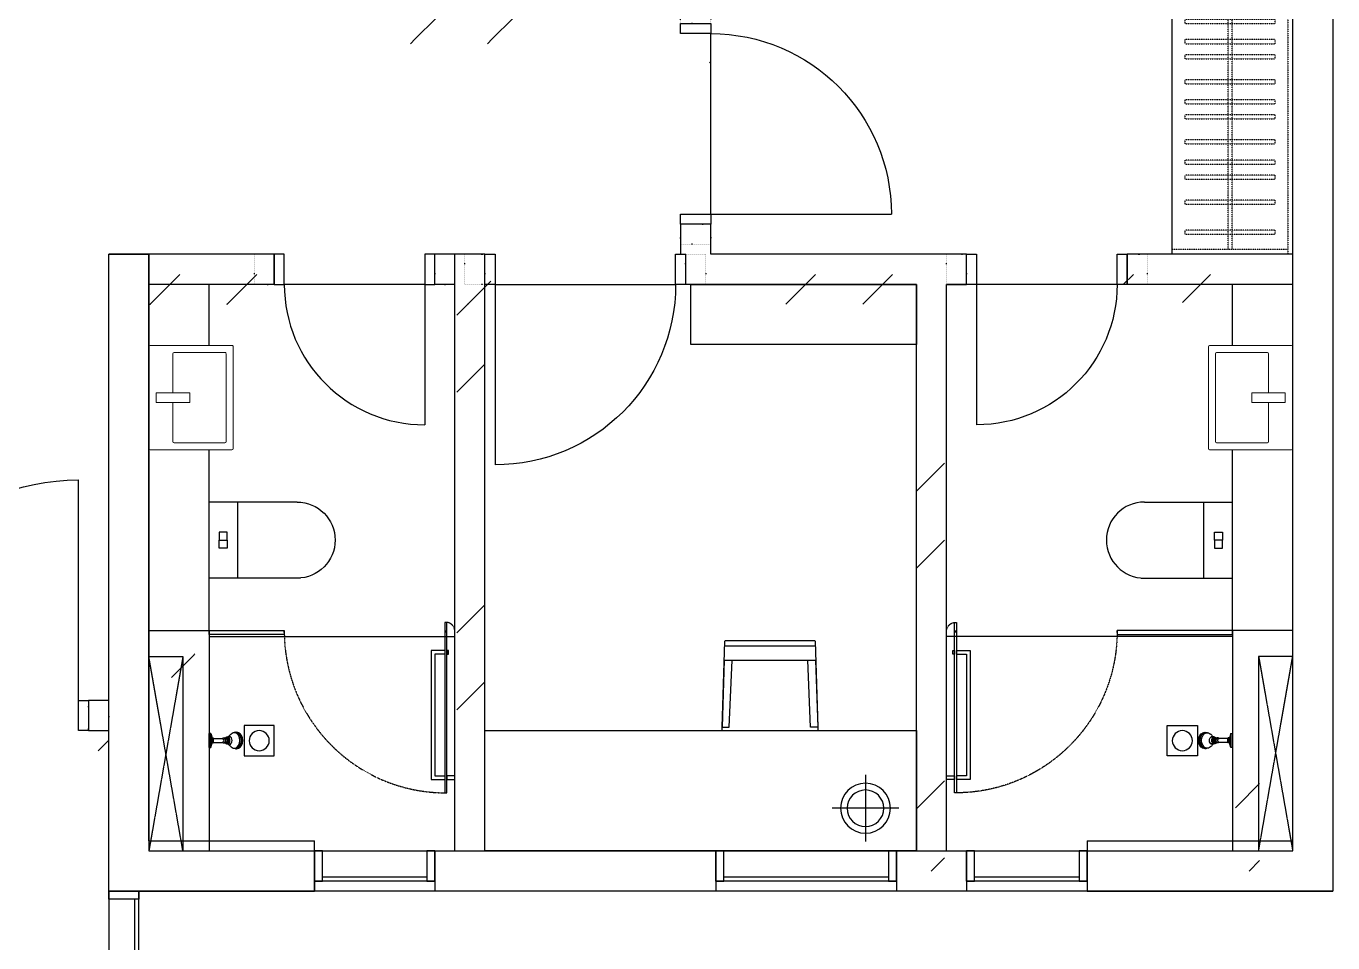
# Model space of a CAD drawing. Header units: millimetres. Extents: x -12551121 to 353735, y 112272 to 285506.
# Drawn here: x 115231 to 121742, y 147293 to 151864 of the extents above; entities that cross this region are included whole.
import ezdxf

# ---------------------------------------------------------------- set-up
doc = ezdxf.new("R2010")
doc.units = ezdxf.units.MM
doc.header["$MEASUREMENT"] = 0
for name, pattern in [('TYPE D2$0$TYPE D2$0$DOT2', [3.175, 0, -3.175]), ('TYPE D2$0$TYPE D2$0$HIDDEN', [0.375, 0.25, -0.125]), ('TYPE D2$0$TYPE D2$0$TYPE A_450SQFT$0$ABOVE', [0.4, 0.2, -0.2]), ('TYPE D2$0$TYPE D2$0$TYPE D_662SQFT$0$DASHED2', [9.525, 6.35, -3.175])]:
    doc.linetypes.add(name, pattern=pattern)
for name, color, linetype in [('AM-WINDOW', 4, 'Continuous'), ('SHEARWALL L9-L28', 4, 'Continuous'), ('TYPE D2$0$TYPE D2$0$AM-BWK', 1, 'Continuous'), ('TYPE D2$0$TYPE D2$0$AM-DOOR', 4, 'Continuous'), ('TYPE D2$0$TYPE D2$0$AM-DROP LINE', 7, 'Continuous'), ('TYPE D2$0$TYPE D2$0$AM-FURNITURE', 9, 'Continuous'), ('TYPE D2$0$TYPE D2$0$AM-LOW WALL', 2, 'Continuous'), ('TYPE D2$0$TYPE D2$0$AM-RC-BEAM-SLAB-WALL', 3, 'Continuous'), ('TYPE D2$0$TYPE D2$0$AM-SANITARY', 4, 'Continuous'), ('TYPE D2$0$TYPE D2$0$AM-TILES HATCH', 8, 'Continuous'), ('TYPE D2$0$TYPE D2$0$AM-VOID', 8, 'TYPE D2$0$TYPE D2$0$HIDDEN'), ('TYPE D2$0$TYPE D2$0$AM-WINDOW', 4, 'Continuous'), ('TYPE D2$0$TYPE D2$0$TYPE D_662SQFT$0$A-_DOOR----_E-', 32, 'Continuous')]:
    doc.layers.add(name, color=color, linetype=linetype)
for name, color, linetype, lineweight in [('TYPE D2$0$TYPE D2$0$AM-SANI', 4, 'Continuous', 9), ('WALL-FILL-1', 9, 'Continuous', 9), ('WALL-FILL-2', 7, 'Continuous', 9)]:
    doc.layers.add(name, color=color, linetype=linetype, lineweight=lineweight)
pattern_1 = [(45, (4847680.4, 2641064.6), (-791.9596, 791.9596), []), (45, (4847680.4, 2642264.6), (-791.9596, 791.9596), [])]

# ---------------------------------------------------------------- blocks, each defined once
blk = doc.blocks.new('*U163')
at = {"color": 1}
for points in [[(280583.8, 238596.5), (280623.8, 238596.5), (280623.8, 238746.5), (280583.8, 238746.5)], [(280583.8, 238746.5), (282083.8, 238746.5), (282083.8, 238596.5), (280583.8, 238596.5)], [(282043.8, 238596.5), (282083.8, 238596.5), (282083.8, 238746.5), (282043.8, 238746.5)]]:
    blk.add_lwpolyline(points, close=True, dxfattribs=at)
blk.add_lwpolyline([(280623.8, 238726.5), (282043.8, 238726.5)], dxfattribs=at)
blk = doc.blocks.new('*U104')
blk.add_line((50, 75), (50, 975))
for points in [[(0, -75), (50, -75), (50, 75), (0, 75)], [(950, -75), (1000, -75), (1000, 75), (950, 75)]]:
    blk.add_lwpolyline(points, close=True)
blk.add_arc((50, 75), 900, 0, 90)
at = {"layer": 'DefPoints', "linetype": 'TYPE D2$0$TYPE D2$0$DOT2'}
for points in [[(-100, -75), (0, -75), (0, 75), (-100, 75)], [(1000, -75), (1100, -75), (1100, 75), (1000, 75)]]:
    blk.add_lwpolyline(points, close=True, dxfattribs=at)
blk = doc.blocks.new('*U105')
blk.add_line((50, 75), (50, 775))
for points in [[(0, -75), (50, -75), (50, 75), (0, 75)], [(750, -75), (800, -75), (800, 75), (750, 75)]]:
    blk.add_lwpolyline(points, close=True)
blk.add_arc((50, 75), 700, 0, 90)
at = {"layer": 'DefPoints', "linetype": 'TYPE D2$0$TYPE D2$0$DOT2'}
for points in [[(-100, -75), (0, -75), (0, 75), (-100, 75)], [(800, -75), (900, -75), (900, 75), (800, 75)]]:
    blk.add_lwpolyline(points, close=True, dxfattribs=at)
blk = doc.blocks.new('TYPE D2$0$TYPE D2$0$TYPE A_450SQFT$0$A$C52870461')
at = {"layer": 'TYPE D2$0$TYPE D2$0$AM-SANITARY'}
for points in [[(-188.9, 456.7), (-188.9, 1.5)], [(190.3, 440.4), (190.3, 1.5)], [(-188.9, 145), (190.3, 145)], [(-188.9, 1.5), (190.3, 1.5)]]:
    blk.add_lwpolyline(points, dxfattribs=at)
for points in [[(-39.3, 51.5), (0.7, 51.5), (0.7, 91.5), (-39.3, 91.5)], [(40.7, 51.5), (0.7, 51.5), (0.7, 91.5), (40.7, 91.5)]]:
    blk.add_lwpolyline(points, close=True, dxfattribs=at)
blk.add_arc((0.7, 440.4), 189.6, 0, 180, dxfattribs=at)
blk = doc.blocks.new('TYPE D2$0$TYPE D2$0$SH_1')
for p, q in [((-41, 133.4), (-41, 136.2)), ((-39, 126.3), (-39, 133.4)), ((-17.5, 91.4), (-17.5, 103)), ((-12.5, 73.3), (-12.5, 76.8)), ((-10.5, 66.2), (-12.3, 71.6)), ((-10.5, 23), (-10.5, 66.2)), ((-10, 82.1), (-10, 86.7)), ((10, 82.1), (10, 86.7)), ((10.5, 66.2), (12.3, 71.6)), ((10.5, 23), (10.5, 66.2)), ((12.5, 73.3), (12.5, 76.8)), ((17.5, 91.4), (17.5, 103)), ((-35, 9), (-12.5, 15)), ((-35, 0), (-35, 9)), ((-35, 9), (35, 9)), ((-35, 0), (35, 0)), ((-12.5, 21), (-10.5, 23)), ((-12.5, 15), (-12.5, 21)), ((-12.5, 15), (12.5, 15)), ((-10.5, 23), (10.5, 23)), ((-6, 15), (-6, 20)), ((6, 15), (6, 20)), ((12.5, 21), (10.5, 23)), ((12.5, 15), (12.5, 21)), ((35, 9), (12.5, 15)), ((35, 9), (35, 0))]:
    blk.add_line(p, q)
for centre, radius, start, end in [((46.1, 169.9), 98.1, 217.32337, 227.29745), ((-24, 100.7), 6.84, 18.88867, 71.20302), ((24, 100.7), 6.84, 108.79698, 161.11133), ((-46.1, 169.9), 98.1, 312.70255, 322.67663), ((-16.1, -23.8), 45, 77.05963, 85.44805), ((0, 2.5), 18.5, 71.07536, 108.92464), ((16.1, -23.8), 45, 94.55195, 102.94037)]:
    blk.add_arc(centre, radius, start, end)
at = {"extrusion": (0, 0, -1)}
for centre, major_axis, ratio, start_param, end_param in [((0, 133.4), (-41, 0), 0.707107, -0.313631, 3.455224), ((0, 126.3), (-39, 0), 0.707107, -0.613045, 3.754638), ((0, 136.2), (41, 0), 0.707107, 3.141593, 6.283185), ((0, 133.4), (39, 0), 0.707107, 3.141593, 6.283185), ((0, 141.1), (-39, 0), 0.707107, 0.204724, 2.936869), ((0, 108.6), (-25.5, 0), 0.707107, -0.814442, -0.642639), ((0, 91.4), (17.5, 0), 0.707107, 2.219365, 7.205413), ((0, 103), (17.5, 0), 0.707107, 3.141593, 6.283185), ((0, 89.7), (13.5, 0), 0.709219, 2.325333, 7.099445), ((0, 73.3), (12.5, 0), 0.707107, 2.873787, 6.550991), ((0, 76.8), (12.5, 0), 0.707107, 3.141593, 6.283185), ((0, 66.2), (10.5, 0), 0.673435, 3.141593, 6.283185), ((0, 86.7), (10, 0), 0.707107, 3.141593, 6.283185), ((0, 108.6), (-25.5, 0), 0.707107, 3.784232, 3.956034)]:
    blk.add_ellipse(centre, major_axis=major_axis, ratio=ratio, start_param=start_param, end_param=end_param, dxfattribs=at)
blk = doc.blocks.new('TYPE D2$0$TYPE D2$0$A$C43EC560F')
at = {"layer": 'TYPE D2$0$TYPE D2$0$AM-SANI'}
for p, q in [((0, 514), (0, 6)), ((414, 520), (6, 520)), ((120, 479), (120, 284)), ((379, 485), (126, 485)), ((385, 41), (385, 479)), ((420, 6), (420, 514)), ((37, 282), (37, 275.6)), ((39, 284), (201.7, 284)), ((203.7, 238), (203.7, 282)), ((37, 244.4), (37, 238)), ((39, 236), (201.7, 236)), ((70.1, 236), (71.6, 236)), ((120, 236), (120, 41)), ((126, 35), (379, 35)), ((6, 0), (414, 0))]:
    blk.add_line(p, q, dxfattribs=at)
blk.add_lwpolyline([(37, 275.6), (37, 244.4)], dxfattribs=at)
for centre, radius, start, end in [((6, 514), 6, 90, 180), ((126, 479), 6, 90, 180), ((379, 479), 6, 0, 90), ((414, 514), 6, 0, 90), ((39, 282), 2, 90, 180), ((201.7, 282), 1.99, 359.78647, 89.78486), ((39, 238), 2, 180, 270), ((201.7, 238), 1.99, 270.21514, 0.21353), ((6, 6), 6, 180, 270), ((126, 41), 6, 180, 270), ((379, 41), 6, 270, 0), ((414, 6), 6, 270, 0)]:
    blk.add_arc(centre, radius, start, end, dxfattribs=at)
for points in [[(70.6, 284), (70.9, 284), (71.4, 284), (72.7, 284), (74.5, 284), (76.5, 284), (78.3, 284), (79.4, 284), (79.7, 284)], [(70.6, 236), (70.9, 236), (71.4, 236), (72.7, 236), (74.5, 236), (76.5, 236), (78.3, 236), (79.4, 236), (79.7, 236)]]:
    blk.add_open_spline(points, degree=3, knots=[0, 0, 0, 0, 0.170042, 0.387138, 0.569985, 0.748798, 0.931358, 1, 1, 1, 1], dxfattribs=at)
blk = doc.blocks.new('*U106')
at = {"layer": 'TYPE D2$0$TYPE D2$0$TYPE D_662SQFT$0$A-_DOOR----_E-', "color": 9}
for p, q in [((0, 0), (0, -10)), ((850, 0), (850, -10))]:
    blk.add_line(p, q, dxfattribs=at)
at = {"layer": 'TYPE D2$0$TYPE D2$0$TYPE D_662SQFT$0$A-_DOOR----_E-', "color": 8}
for p, q in [((50, -5), (40, -5)), ((45, -10), (45, 0))]:
    blk.add_line(p, q, dxfattribs=at)
at = {"layer": 'TYPE D2$0$TYPE D2$0$TYPE D_662SQFT$0$A-_DOOR----_E-', "color": 4}
blk.add_lwpolyline([(50, -50), (50, 800), (40, 800), (40, -50), (50, -50)], dxfattribs=at)
at = {"layer": 'TYPE D2$0$TYPE D2$0$TYPE D_662SQFT$0$A-_DOOR----_E-', "color": 8}
for points in [[(40, 734), (0, 734), (0, 716), (40, 716), (40, 734)], [(50, 91), (118, 91), (118, 734), (50, 734)], [(50, 109), (100, 109), (100, 716), (50, 716)], [(40, 109), (32, 109), (32, 91), (40, 91), (40, 109)]]:
    blk.add_lwpolyline(points, dxfattribs=at)
at = {"layer": 'TYPE D2$0$TYPE D2$0$TYPE D_662SQFT$0$A-_DOOR----_E-', "color": 8, "linetype": 'TYPE D2$0$TYPE D2$0$TYPE D_662SQFT$0$DASHED2', "ltscale": 0.1}
blk.add_arc((45, -5), 805, 0, 90, dxfattribs=at)
at = {"layer": 'TYPE D2$0$TYPE D2$0$TYPE D_662SQFT$0$A-_DOOR----_E-', "color": 8, "linetype": 'TYPE D2$0$TYPE D2$0$TYPE D_662SQFT$0$DASHED2', "ltscale": 0.05}
blk.add_arc((45, -5), 45, 180, 270, dxfattribs=at)
blk = doc.blocks.new('*U49')
blk.add_line((50, 75), (50, 1175))
for points in [[(0, -75), (50, -75), (50, 75), (0, 75)], [(1150, -75), (1200, -75), (1200, 75), (1150, 75)]]:
    blk.add_lwpolyline(points, close=True)
blk.add_arc((50, 75), 1100, 0, 90)
at = {"layer": 'DefPoints', "linetype": 'TYPE D2$0$TYPE D2$0$DOT2'}
for points in [[(-100, -75), (0, -75), (0, 75), (-100, 75)], [(1200, -75), (1300, -75), (1300, 75), (1200, 75)]]:
    blk.add_lwpolyline(points, close=True, dxfattribs=at)
blk = doc.blocks.new('*U54')
for points in [[(280583.7531, 238596.4725), (280623.7531, 238596.4725), (280623.7531, 238746.4725), (280583.7531, 238746.4725)], [(280583.7531, 238746.4725), (281483.7531, 238746.4725), (281483.7531, 238596.4725), (280583.7531, 238596.4725)], [(281443.7531, 238596.4725), (281483.7531, 238596.4725), (281483.7531, 238746.4725), (281443.7531, 238746.4725)]]:
    blk.add_lwpolyline(points, close=True)
blk.add_lwpolyline([(280623.7531, 238726.4725), (281443.7531, 238726.4725)])
blk = doc.blocks.new('*U107')
for points in [[(280583.7531, 238596.4725), (280623.7531, 238596.4725), (280623.7531, 238746.4725), (280583.7531, 238746.4725)], [(280583.7531, 238746.4725), (281183.7531, 238746.4725), (281183.7531, 238596.4725), (280583.7531, 238596.4725)], [(281143.7531, 238596.4725), (281183.7531, 238596.4725), (281183.7531, 238746.4725), (281143.7531, 238746.4725)]]:
    blk.add_lwpolyline(points, close=True)
blk.add_lwpolyline([(280623.7531, 238726.4725), (281143.7531, 238726.4725)])
blk = doc.blocks.new('*U56')
at = {"layer": 'TYPE D2$0$TYPE D2$0$AM-FURNITURE', "linetype": 'TYPE D2$0$TYPE D2$0$TYPE A_450SQFT$0$ABOVE'}
for p, q in [((-235, 0), (-235, 575)), ((1715, 575), (1715, 0))]:
    blk.add_line(p, q, dxfattribs=at)
at = {"layer": 'TYPE D2$0$TYPE D2$0$AM-FURNITURE', "color": 251, "linetype": 'TYPE D2$0$TYPE D2$0$TYPE A_450SQFT$0$ABOVE'}
for p, q in [((-235, 297.5), (1715, 297.5)), ((-235, 277.5), (1715, 277.5))]:
    blk.add_line(p, q, dxfattribs=at)
at = {"layer": 'TYPE D2$0$TYPE D2$0$AM-FURNITURE', "flags": 128}
for points in [[(-260, 600), (-260, 0)], [(-260, 600), (1740, 600)], [(-260, 600), (1740, 600)], [(1740, 0), (1740, 600)], [(-260, 0), (1740, 0)]]:
    blk.add_lwpolyline(points, dxfattribs=at)
at = {"layer": 'TYPE D2$0$TYPE D2$0$AM-FURNITURE', "linetype": 'TYPE D2$0$TYPE D2$0$TYPE A_450SQFT$0$ABOVE', "flags": 128}
blk.add_lwpolyline([(1740, 575), (-260, 575)], dxfattribs=at)
at = {"layer": 'TYPE D2$0$TYPE D2$0$AM-FURNITURE', "color": 251, "linetype": 'TYPE D2$0$TYPE D2$0$TYPE A_450SQFT$0$ABOVE'}
for points in [[(-160, 512.8), (-140, 512.8), (-140, 62.2), (-160, 62.2)], [(-10, 512.8), (10, 512.8), (10, 62.2), (-10, 62.2)], [(115, 512.8), (135, 512.8), (135, 62.2), (115, 62.2)], [(190, 512.8), (210, 512.8), (210, 62.2), (190, 62.2)], [(290, 512.8), (310, 512.8), (310, 62.2), (290, 62.2)], [(415, 512.8), (435, 512.8), (435, 62.2), (415, 62.2)], [(490, 512.8), (510, 512.8), (510, 62.2), (490, 62.2)], [(590, 512.8), (610, 512.8), (610, 62.2), (590, 62.2)], [(715, 512.8), (735, 512.8), (735, 62.2), (715, 62.2)], [(790, 512.8), (810, 512.8), (810, 62.2), (790, 62.2)], [(890, 512.8), (910, 512.8), (910, 62.2), (890, 62.2)], [(1015, 512.8), (1035, 512.8), (1035, 62.2), (1015, 62.2)], [(1090, 512.8), (1110, 512.8), (1110, 62.2), (1090, 62.2)], [(1415, 512.8), (1395, 512.8), (1395, 62.2), (1415, 62.2)], [(1590, 512.8), (1570, 512.8), (1570, 62.2), (1590, 62.2)], [(1665, 512.8), (1645, 512.8), (1645, 62.2), (1665, 62.2)]]:
    blk.add_lwpolyline(points, close=True, dxfattribs=at)
blk = doc.blocks.new('TYPE D2')
at = {"layer": 'TYPE D2$0$TYPE D2$0$AM-BWK'}
for points in [[(2700, 3075), (2700, 3225), (2850, 3225), (2850, 3075)], [(-200, 3075), (625, 3075)], [(625, 2925), (625, 3075)], [(1425, 3075), (2700, 3075)], [(1425, 2925), (1425, 3075)], [(3825, 100), (3825, 3075)], [(3825, 3075), (4075, 3075)], [(3975, 100), (3975, 3075)], [(4075, 2925), (4075, 3075)], [(4875, 3075), (5500, 3075)], [(4875, 2925), (4875, 3075)], [(-200, 2925), (625, 2925)], [(1425, 2925), (1525, 2925)], [(1525, 2925), (1425, 2925)], [(1525, 100), (1525, 2925)], [(1675, 100), (1675, 2925)], [(1675, 2925), (2825, 2925)], [(3975, 2925), (4075, 2925)], [(4875, 2925), (5500, 2925)], [(-200, 1200), (100, 1200), (100, 100)], [(5500, 1200), (5200, 1200), (5200, 100)], [(-200, 1070), (-30, 1070), (-30, 100)], [(5500, 1070), (5330, 1070), (5330, 100)], [(5700, 850), (5800, 850), (5800, 700), (5700, 700)]]:
    blk.add_lwpolyline(points, dxfattribs=at)
at = {"layer": 'TYPE D2$0$TYPE D2$0$AM-DROP LINE'}
for points in [[(675, 2925), (1375, 2925)], [(4125, 2925), (4825, 2925)], [(100, 1170), (1525, 1170)], [(5200, 1170), (3975, 1170)]]:
    blk.add_lwpolyline(points, dxfattribs=at)
at = {"layer": 'TYPE D2$0$TYPE D2$0$AM-FURNITURE'}
for p, q in [((1928.9, 478.9), (1928.9, 147.2)), ((1763, 313.1), (2094.8, 313.1))]:
    blk.add_line(p, q, dxfattribs=at)
for points in [[(1675, 2925), (1675, 2625), (2800, 2625), (2800, 2925)], [(3825, 700), (1675.3, 700), (1675.3, 100), (3825, 100)]]:
    blk.add_lwpolyline(points, close=True, dxfattribs=at)
blk.add_lwpolyline([(2643.4, 700), (2643.5, 718), (2630.1, 1145.7, 0.405093), (2625.6, 1150), (2184.4, 1150, 0.405093), (2179.9, 1145.7), (2166.5, 718), (2166.5, 700)], format="xyb", dxfattribs=at)
for points in [[(2630, 1122.9), (2180, 1122.9)], [(2177.4, 1050.9), (2166.5, 718), (2202.5, 718), (2216, 1050.9)], [(2632.7, 1050.9), (2177.4, 1050.8)], [(2632.7, 1050.9), (2643.5, 718), (2607.5, 718), (2594, 1050.9)]]:
    blk.add_lwpolyline(points, dxfattribs=at)
for radius in [124.4, 91.2]:
    blk.add_circle((1928.9, 313.1), radius, dxfattribs=at)
at = {"layer": 'TYPE D2$0$TYPE D2$0$AM-LOW WALL'}
for points in [[(100, 2620), (100, 2925)], [(5200, 2620), (5200, 2925)], [(100, 1200), (100, 2100)], [(5200, 1200), (5200, 2100)], [(825, -100), (1425, -100)], [(1775, -100), (2675, -100)], [(4075, -100), (4675, -100)]]:
    blk.add_lwpolyline(points, dxfattribs=at)
at = {"layer": 'TYPE D2$0$TYPE D2$0$AM-RC-BEAM-SLAB-WALL'}
for points in [[(-200, 100), (-200, 8275), (-400, 8275), (-400, -100)], [(5500, 3075), (5700, 3075)], [(5500, 3075), (5500, 100)], [(5700, -100), (5700, 3075)], [(825, 100), (-200, 100)], [(825, 100), (825, -100)], [(1775, 100), (1425, 100)], [(1425, 100), (1425, -100)], [(1775, 100), (1775, -100)], [(4075, 100), (2675, 100)], [(2675, 100), (2675, -100)], [(4075, 100), (4075, -100)], [(4635, 100), (4115, 100)], [(5500, 100), (4675, 100)], [(4675, 100), (4675, -100)], [(-400, -100), (825, -100)], [(1425, -100), (1775, -100)], [(2675, -100), (4075, -100)], [(4675, -100), (5700, -100)]]:
    blk.add_lwpolyline(points, dxfattribs=at)
at = {"layer": 'TYPE D2$0$TYPE D2$0$AM-SANITARY'}
for points in [[(100, 1180), (100, 1200), (675, 1200), (675, 1180)], [(5200, 1180), (5200, 1200), (4825, 1200), (4825, 1180)], [(425, 575), (425, 725), (275, 725), (275, 575)], [(4875, 575), (4875, 725), (5025, 725), (5025, 575)]]:
    blk.add_lwpolyline(points, close=True, dxfattribs=at)
for centre in [(350, 650), (4950, 650)]:
    blk.add_circle(centre, 50, dxfattribs=at)
at = {"layer": 'TYPE D2$0$TYPE D2$0$AM-TILES HATCH'}
for points in [[(2700, 3275), (2700, 4175)], [(3775, 2925), (2875, 2925)], [(4875, 2925), (5025, 2925)]]:
    blk.add_lwpolyline(points, dxfattribs=at)
at = {"layer": 'TYPE D2$0$TYPE D2$0$AM-VOID'}
for points in [[(-30, 100), (-200, 1070)], [(-30, 1070), (-200, 100)], [(5330, 100), (5500, 1070)], [(5330, 1070), (5500, 100)]]:
    blk.add_lwpolyline(points, dxfattribs=at)
at = {"layer": 'TYPE D2$0$TYPE D2$0$AM-DOOR'}
for name, p, rotation in [('*U104', (2775, 3225), 90), ('*U105', (1425, 3000), 180), ('*U104', (3825, 3000), 180), ('*U106', (1525, 1190), 180)]:
    blk.add_blockref(name, p, dxfattribs=dict(at, rotation=rotation))
at = {"layer": 'TYPE D2$0$TYPE D2$0$AM-DOOR', "xscale": -1, "rotation": 180}
for name, p in [('*U105', (4075, 3000)), ('*U106', (3975, 1190))]:
    blk.add_blockref(name, p, dxfattribs=at)
at = {"layer": 'TYPE D2$0$TYPE D2$0$AM-DOOR'}
blk.add_blockref('*U49', (5800, 775), dxfattribs=at)
at = {"layer": 'TYPE D2$0$TYPE D2$0$AM-FURNITURE', "rotation": 90}
blk.add_blockref('*U56', (400, 3335), dxfattribs=at)
at = {"layer": 'TYPE D2$0$TYPE D2$0$AM-SANITARY', "xscale": -1}
for name, p, rotation in [('TYPE D2$0$TYPE D2$0$A$C43EC560F', (-200, 2620), 180), ('TYPE D2$0$TYPE D2$0$SH_1', (100, 651.1), 270)]:
    blk.add_blockref(name, p, dxfattribs=dict(at, rotation=rotation))
at = {"layer": 'TYPE D2$0$TYPE D2$0$AM-SANITARY'}
for name, p, rotation in [('TYPE D2$0$TYPE D2$0$A$C43EC560F', (5500, 2620), 180), ('TYPE D2$0$TYPE D2$0$SH_1', (5200, 651.1), 90)]:
    blk.add_blockref(name, p, dxfattribs=dict(at, rotation=rotation))
at = {"layer": 'TYPE D2$0$TYPE D2$0$AM-SANITARY', "extrusion": (-2.39995e-26, -2.25628e-38, -1), "zscale": -1, "rotation": 90}
blk.add_blockref('TYPE D2$0$TYPE D2$0$TYPE A_450SQFT$0$A$C52870461', (-98.5, 1649.3), dxfattribs=at)
at = {"layer": 'TYPE D2$0$TYPE D2$0$AM-SANITARY', "extrusion": (2.39995e-26, -2.25628e-38, -1), "xscale": -1, "zscale": -1, "rotation": 270}
blk.add_blockref('TYPE D2$0$TYPE D2$0$TYPE A_450SQFT$0$A$C52870461', (-5201.5, 1649.3), dxfattribs=at)
at = {"layer": 'TYPE D2$0$TYPE D2$0$AM-WINDOW', "xscale": -1, "rotation": 180}
for name, p in [('*U107', (-279758.8, 238696.5)), ('*U54', (-278808.8, 238696.5)), ('*U107', (-276508.8, 238696.5))]:
    blk.add_blockref(name, p, dxfattribs=at)
blk = doc.blocks.new('*U167')
at = {"color": 1}
for points in [[(280583.8, 238596.5), (280623.8, 238596.5), (280623.8, 238746.5), (280583.8, 238746.5)], [(280583.8, 238746.5), (282083.8, 238746.5), (282083.8, 238596.5), (280583.8, 238596.5)], [(282043.8, 238596.5), (282083.8, 238596.5), (282083.8, 238746.5), (282043.8, 238746.5)]]:
    blk.add_lwpolyline(points, close=True, dxfattribs=at)
blk.add_lwpolyline([(280623.8, 238726.5), (282043.8, 238726.5)], dxfattribs=at)
blk = doc.blocks.new('riser')
at = {"layer": 'WALL-FILL-1'}
h = blk.add_hatch(dxfattribs=at)
h.set_pattern_fill('FP_1', color=251, style=0, pattern_type=2)
h.set_pattern_definition(pattern_1)
h.paths.add_polyline_path([(38746.7, -54012.5), (38746.7, -53957.5), (40276.7, -53957.5), (40276.7, -53937.5), (38726.7, -53937.5), (38728.7, -54012.5)])
h.paths.add_polyline_path([(37706.7, -54012.5), (37726.7, -54012.5), (37726.7, -53937.5), (37676.7, -53937.5), (37676.7, -53957.5), (37706.7, -53957.5), (37706.7, -53982.5)])
h = blk.add_hatch(dxfattribs=at)
h.set_pattern_fill('FP_1', color=251, style=0, pattern_type=2)
h.set_pattern_definition(pattern_1)
h.paths.add_polyline_path([(40276.7, -54085.5), (40276.7, -54067.5), (38746.7, -54067.5), (38746.7, -54012.5), (38728.7, -54013.1), (38728.7, -54085.5), (40199.5, -54085.5)])
h.paths.add_polyline_path([(37716.5, -54085.5), (37724.7, -54085.5), (37724.2, -54012.5), (37706.7, -54012.5), (37706.7, -54067.5), (37676.7, -54067.5), (37676.7, -54085.5), (37706.7, -54085.5)])
h = blk.add_hatch(dxfattribs=at)
h.set_pattern_fill('FP_1', color=251, style=0, pattern_type=2)
h.set_pattern_definition(pattern_1)
h.paths.add_polyline_path([(40276.7, -54087.5), (40276.7, -54085.5), (38728.7, -54085.5), (38728.7, -54087.5), (40233.6, -54087.5)])
h.paths.add_polyline_path([(37726.7, -54087.5), (37724.7, -54085.5), (37724.7, -54087.5)])
h = blk.add_hatch(dxfattribs=at)
h.set_pattern_fill('FP_1', color=251, style=0, pattern_type=2)
h.set_pattern_definition(pattern_1)
h.paths.add_polyline_path([(40328.7, -55237.5), (40346.7, -55237.5), (40346.7, -55202.5), (40401.7, -55202.5), (40401.7, -55184.5), (40328.7, -55184.5), (40328.7, -55234.8)])
h.paths.add_polyline_path([(40329.9, -54180.5), (40401.7, -54180.5), (40400.4, -54162.5), (40346.7, -54162.5), (40346.7, -54090), (40328.7, -54090), (40328.7, -54180.5)])
h = blk.add_hatch(dxfattribs=at)
h.set_pattern_fill('FP_1', color=251, style=0, pattern_type=2)
h.set_pattern_definition(pattern_1)
h.paths.add_polyline_path([(40476.7, -55237.5), (40476.7, -55182.5), (40401.7, -55184.5), (40401.7, -55202.5), (40456.7, -55202.5), (40456.7, -55237.5)])
h.paths.add_polyline_path([(40401.7, -54182.5), (40476.7, -54182.5), (40476.7, -54090), (40456.7, -54090), (40456.7, -54162.5), (40401.7, -54162.5), (40401.7, -54180.5)])
h = blk.add_hatch(dxfattribs=at)
h.set_pattern_fill('FP_1', color=251, style=0, pattern_type=2)
h.set_pattern_definition(pattern_1)
h.paths.add_polyline_path([(40328.7, -55237.5), (40328.7, -55184.5), (40326.7, -55184.5), (40326.7, -55237.5)])
h.paths.add_polyline_path([(40371.7, -54182.5), (40328.7, -54180.5), (40329.9, -54182.5), (40357.9, -54182.5)])
h = blk.add_hatch(dxfattribs=at)
h.set_pattern_fill('FP_1', color=251, style=0, pattern_type=2)
h.set_pattern_definition(pattern_1)
h.paths.add_polyline_path([(40281.7, -55312.5), (40301.7, -55312.5), (40301.7, -55257.5), (41576.7, -55257.5), (41576.7, -55237.5), (40281.7, -55237.5), (40281.7, -55311.6)])
h.paths.add_polyline_path([(39379.7, -55312.5), (39381.7, -55312.5), (39381.7, -55237.5), (39101.7, -55237.5), (39103.7, -55312.5), (39121.7, -55311.4), (39121.7, -55257.5), (39361.7, -55257.5), (39361.7, -55312.5)])
h.paths.add_polyline_path([(38281.7, -55312.5), (38301.7, -55312.5), (38301.7, -55237.5), (37676.7, -55237.5), (37676.7, -55257.5), (38281.7, -55257.5), (38281.7, -55294)])
h = blk.add_hatch(dxfattribs=at)
h.set_pattern_fill('FP_1', color=251, style=0, pattern_type=2)
h.set_pattern_definition(pattern_1)
h.paths.add_polyline_path([(42551.7, -55312.5), (42551.7, -55257.5), (43376.7, -55257.5), (43376.7, -55237.5), (42531.7, -55237.5), (42531.7, -55312.5), (42541.7, -55312.5)])
h.paths.add_polyline_path([(41721.7, -55312.5), (41731.7, -55312.5), (41731.7, -55237.5), (41576.7, -55237.5), (41576.7, -55257.5), (41711.7, -55257.5), (41711.7, -55312.5)])
h = blk.add_hatch(dxfattribs=at)
h.set_pattern_fill('FP_1', color=251, style=0, pattern_type=2)
h.set_pattern_definition(pattern_1)
h.paths.add_polyline_path([(41501.7, -55385.5), (41521.7, -55385.5), (41521.7, -55367.5), (40301.7, -55367.5), (40301.7, -55312.5), (40283.7, -55312.5), (40283.7, -55385.5), (41398.7, -55385.5)])
h.paths.add_polyline_path([(39181.9, -55385.5), (39379.7, -55385.5), (39379.7, -55312.5), (39361.7, -55312.5), (39361.7, -55367.5), (39121.7, -55367.5), (39121.7, -55312.5), (39103.7, -55312.5), (39103.7, -55385.5)])
h.paths.add_polyline_path([(38281.7, -55385.5), (38299.7, -55385.5), (38299.7, -55312.5), (38281.7, -55312.5), (38281.7, -55367.5), (37676.7, -55367.5), (37676.7, -55385.5), (38036.9, -55385.5)])
h = blk.add_hatch(dxfattribs=at)
h.set_pattern_fill('FP_1', color=251, style=0, pattern_type=2)
h.set_pattern_definition(pattern_1)
h.paths.add_polyline_path([(41631.7, -55377.5), (41721.7, -55377.5), (41711.7, -55367.5), (41631.7, -55367.5)])
h.paths.add_polyline_path([(42551.7, -55377.5), (43376.7, -55377.5), (43376, -55367.5), (42551.7, -55367.5), (42551.7, -55312.5), (42541.7, -55312.5), (42541.7, -55377.5)])
h.paths.add_polyline_path([(41711.7, -55367.5), (41721.7, -55312.5), (41711.7, -55312.5), (41711.7, -55342.5)])
h = blk.add_hatch(dxfattribs=at)
h.set_pattern_fill('FP_1', color=251, style=0, pattern_type=2)
h.set_pattern_definition(pattern_1)
h.paths.add_polyline_path([(41721.7, -55377.5), (41721.7, -55312.5), (41711.7, -55367.5)])
h = blk.add_hatch(dxfattribs=at)
h.set_pattern_fill('FP_1', color=251, style=0, pattern_type=2)
h.set_pattern_definition(pattern_1)
h.paths.add_polyline_path([(37679.3, -55387.5), (38301.7, -55385.5), (38299.7, -55385.5), (37676.7, -55387.5)])
h.paths.add_polyline_path([(39103.7, -55385.5), (39103.7, -55387.5), (39121.7, -55385.8)])
h.paths.add_polyline_path([(39221.7, -55387.5), (39381.7, -55385.4), (39379.7, -55385.5), (39211.7, -55387.3)])
h = blk.add_hatch(dxfattribs=at)
h.set_pattern_fill('FP_1', color=251, style=0, pattern_type=2)
h.set_pattern_definition(pattern_1)
h.paths.add_polyline_path([(39211.7, -58212.5), (39351.7, -58212.5), (39351.7, -55387.5), (39331.7, -55387.5), (39331.7, -58192.5), (39211.7, -58192.5), (39211.7, -58201)])
h = blk.add_hatch(dxfattribs=at)
h.set_pattern_fill('FP_1', color=251, style=0, pattern_type=2)
h.set_pattern_definition(pattern_1)
h.paths.add_polyline_path([(39211.7, -58192.5), (39221.7, -58192.5), (39221, -57142.5), (39211.7, -57142.5), (39211.7, -57867)])
h.paths.add_polyline_path([(39211.7, -57130.5), (39221.7, -57130.5), (39221.7, -55387.5), (39211.7, -55387.5), (39211.7, -57033.9)])
h = blk.add_hatch(dxfattribs=at)
h.set_pattern_fill('FP_1', color=251, style=0, pattern_type=2)
h.set_pattern_definition(pattern_1)
h.paths.add_polyline_path([(41501.7, -58212.5), (41641.7, -58212.5), (41641.7, -58192.5), (41521.7, -58192.5), (41521.7, -55387.5), (41501.7, -55387.5), (41501.7, -58192.5)])
h = blk.add_hatch(dxfattribs=at)
h.set_pattern_fill('FP_1', color=251, style=0, pattern_type=2)
h.set_pattern_definition(pattern_1)
h.paths.add_polyline_path([(41631.7, -55385.5), (41641.7, -55385.5), (41641.7, -55377.5), (41631.7, -55377.5)])
h = blk.add_hatch(dxfattribs=at)
h.set_pattern_fill('FP_1', color=251, style=0, pattern_type=2)
h.set_pattern_definition(pattern_1)
h.paths.add_polyline_path([(41641.7, -58192.5), (41641.7, -55387.5), (41631.7, -55387.5), (41631.7, -58192.5)])
h = blk.add_hatch(dxfattribs=at)
h.set_pattern_fill('FP_1', color=251, style=0, pattern_type=2)
h.set_pattern_definition(pattern_1)
h.paths.add_polyline_path([(37731.3, -57137.5), (37906.7, -57137.5), (37906.7, -57127.5), (37676.7, -57127.5), (37678.8, -57137.5), (37709.4, -57137.5)])
h = blk.add_hatch(dxfattribs=at)
h.set_pattern_fill('FP_1', color=251, style=0, pattern_type=2)
h.set_pattern_definition(pattern_1)
h.paths.add_polyline_path([(43232.4, -57137.5), (43376.7, -57137.5), (43376.7, -57127.5), (43211.7, -57127.5), (43211.7, -57137.5)])
h = blk.add_hatch(dxfattribs=at)
h.set_pattern_fill('FP_1', color=251, style=0, pattern_type=2)
h.set_pattern_definition(pattern_1)
h.paths.add_polyline_path([(43101.7, -58212.5), (43101.7, -57182.5), (43091.7, -57182.5), (43091.7, -58212.5)])
h = blk.add_hatch(dxfattribs=at)
h.set_pattern_fill('FP_1', color=251, style=0, pattern_type=2)
h.set_pattern_definition(pattern_1)
h.paths.add_polyline_path([(37961.7, -58212.5), (37961.7, -57247.5), (37951.7, -57247.5), (37951.7, -58212.5)])
h = blk.add_hatch(dxfattribs=at)
h.set_pattern_fill('FP_1', color=251, style=0, pattern_type=2)
h.set_pattern_definition(pattern_1)
h.paths.add_polyline_path([(36174.7, -57537.5), (36176.7, -57537.5), (36174.7, -57462.5), (36174.7, -57464.5), (36174.7, -57534.9)])
h.paths.add_polyline_path([(37378.7, -57537.5), (37378.7, -57464.5), (37376.7, -57464.5), (37376.7, -57537.5)])
h.paths.add_polyline_path([(35646.7, -57464.5), (35646.7, -57462.5), (35628.7, -57464.5)])
h = blk.add_hatch(dxfattribs=at)
h.set_pattern_fill('FP_1', color=251, style=0, pattern_type=2)
h.set_pattern_definition(pattern_1)
h.paths.add_polyline_path([(36174.7, -57537.5), (36174.7, -57464.5), (35776.7, -57464.5), (36156.7, -57482.5), (36156.7, -57537.5)])
h.paths.add_polyline_path([(37378.7, -57537.5), (37396.7, -57537.5), (37396.7, -57482.5), (37476.7, -57482.5), (37475.5, -57464.5), (37378.7, -57464.5), (37378.7, -57507.5)])
h.paths.add_polyline_path([(35776.7, -57482.5), (35776.7, -57462.5), (35646.7, -57464.5), (35646.7, -57482.5), (35756.7, -57482.5)])
h = blk.add_hatch(dxfattribs=at)
h.set_pattern_fill('FP_1', color=251, style=0, pattern_type=2)
h.set_pattern_definition(pattern_1)
h.paths.add_polyline_path([(37425.7, -57612.5), (37476.7, -57612.5), (37476.7, -57592.5), (37396.7, -57592.5), (37396.7, -57537.5), (37376.7, -57537.5), (37376.7, -57612.5), (37396.7, -57612.5)])
h.paths.add_polyline_path([(35776.7, -57612.5), (36176.7, -57612.5), (36174.7, -57537.5), (36156.7, -57537.5), (36156.7, -57592.5), (35776.7, -57592.5)])
at = {"layer": 'WALL-FILL-2'}
h = blk.add_hatch(dxfattribs=at)
h.set_pattern_fill('FP_1', color=251, style=0, pattern_type=2)
h.set_pattern_definition(pattern_1)
h.paths.add_polyline_path([(37676.7, -54067.5), (37706.7, -54067.5), (37706.7, -53957.5), (37676.7, -53957.5), (37676.7, -54012.5)])
h.paths.add_polyline_path([(39565, -54067.5), (40276.7, -54067.5), (40276.7, -53957.5), (38746.7, -53957.5), (38746.7, -54067.5), (38953.8, -54067.5)])
h = blk.add_hatch(dxfattribs=at)
h.set_pattern_fill('FP_1', color=251, style=0, pattern_type=2)
h.set_pattern_definition(pattern_1)
h.paths.add_polyline_path([(40401.7, -55237.5), (40456.7, -55237.1), (40456.7, -55202.5), (40346.7, -55202.5), (40346.7, -55237.5)])
h.paths.add_polyline_path([(40375.8, -54162.5), (40456.7, -54162.5), (40456.7, -54090), (40346.7, -54090), (40348, -54162.5)])
h = blk.add_hatch(dxfattribs=at)
h.set_pattern_fill('FP_1', color=251, style=0, pattern_type=2)
h.set_pattern_definition(pattern_1)
h.paths.add_polyline_path([(37676.7, -55367.5), (38281.7, -55367.5), (38281.7, -55257.5), (37676.7, -55257.5), (37676.7, -55312.5)])
h.paths.add_polyline_path([(41501.7, -55367.5), (41576.7, -55367.5), (41576.7, -55257.5), (40301.7, -55257.5), (40301.7, -55367.5), (41398.7, -55367.5)])
h.paths.add_polyline_path([(39121.7, -55367.5), (39361.7, -55367.5), (39361.7, -55257.5), (39121.7, -55257.5), (39121.7, -55312.5)])
h = blk.add_hatch(dxfattribs=at)
h.set_pattern_fill('FP_1', color=251, style=0, pattern_type=2)
h.set_pattern_definition(pattern_1)
h.paths.add_polyline_path([(43376.7, -55367.5), (43376, -55257.5), (42551.7, -55257.5), (42551.7, -55367.5), (43371.7, -55367.5)])
h.paths.add_polyline_path([(41631.7, -55367.5), (41711.7, -55367.5), (41711.7, -55257.5), (41576.7, -55257.5), (41577.1, -55367.5)])
h = blk.add_hatch(dxfattribs=at)
h.set_pattern_fill('FP_1', color=251, style=0, pattern_type=2)
h.set_pattern_definition(pattern_1)
h.paths.add_polyline_path([(39331.7, -58192.5), (39331.7, -55387.5), (39221.7, -55387.5), (39221.7, -58192.5), (39259.4, -58192.5)])
h = blk.add_hatch(dxfattribs=at)
h.set_pattern_fill('FP_1', color=251, style=0, pattern_type=2)
h.set_pattern_definition(pattern_1)
h.paths.add_polyline_path([(41521.7, -58192.5), (41576.7, -55387.5), (41631.7, -58192.5), (41631.7, -55367.5), (41521.7, -55367.5), (41521.7, -57867)])
h = blk.add_hatch(dxfattribs=at)
h.set_pattern_fill('FP_1', color=251, style=0, pattern_type=2)
h.set_pattern_definition(pattern_1)
h.paths.add_polyline_path([(41631.7, -58192.5), (41576.7, -55387.5), (41521.7, -58192.5)])
h = blk.add_hatch(dxfattribs=at)
h.set_pattern_fill('FP_1', color=251, style=0, pattern_type=2)
h.set_pattern_definition(pattern_1)
h.paths.add_polyline_path([(37676.7, -57247.5), (37906.7, -57247.5), (37906.7, -57137.5), (37676.7, -57137.5), (37676.7, -57242.5)])
h = blk.add_hatch(dxfattribs=at)
h.set_pattern_fill('FP_1', color=251, style=0, pattern_type=2)
h.set_pattern_definition(pattern_1)
h.paths.add_polyline_path([(43211.7, -57247.5), (43376.7, -57247.5), (43376.7, -57137.5), (43211.7, -57137.5), (43211.7, -57242.5)])
h = blk.add_hatch(dxfattribs=at)
h.set_pattern_fill('FP_1', color=251, style=0, pattern_type=2)
h.set_pattern_definition(pattern_1)
h.paths.add_polyline_path([(43211.7, -58212.5), (43211.7, -57182.5), (43101.7, -57182.5), (43101.7, -58212.5)])
h = blk.add_hatch(dxfattribs=at)
h.set_pattern_fill('FP_1', color=251, style=0, pattern_type=2)
h.set_pattern_definition(pattern_1)
h.paths.add_polyline_path([(37846.7, -58212.5), (37951.7, -58212.5), (37951.7, -57247.5), (37841.7, -57247.5), (37841.7, -58212.5)])
h = blk.add_hatch(dxfattribs=at)
h.set_pattern_fill('FP_1', color=251, style=0, pattern_type=2)
h.set_pattern_definition(pattern_1)
h.paths.add_polyline_path([(37476.7, -57592.5), (37476.7, -57482.5), (37396.7, -57482.5), (37396.7, -57592.5), (37470.1, -57592.5)])
h.paths.add_polyline_path([(35763.4, -57592.5), (36156.7, -57592.5), (36156.7, -57482.5), (35756.7, -57482.5), (35756.7, -57592.5)])

msp = doc.modelspace()

# ---------------------------------------------------------------- block references
at = {"layer": 'AM-WINDOW', "color": 1, "extrusion": (0, 0, -1), "zscale": -1, "rotation": 90.00000000000001}
msp.add_blockref('*U163', (122954.3, -134532.3), dxfattribs=at)

# ---------------------------------------------------------------- next in the draw order: block references
at = {"xscale": -1}
msp.add_blockref('TYPE D2', (121342.2, 147651.5), dxfattribs=at)

# ---------------------------------------------------------------- next in the draw order: block references
at = {"layer": 'AM-WINDOW', "color": 1, "extrusion": (0, 0, -1), "zscale": -1, "rotation": 90.00000000000001}
msp.add_blockref('*U167', (122954.3, -134532.3, 0), dxfattribs=at)

# ---------------------------------------------------------------- next in the draw order: block references
at = {"xscale": -1}
msp.add_blockref('TYPE D2', (121342.2, 147651.5, 0), dxfattribs=at)

# ---------------------------------------------------------------- next in the draw order: linework, layer by layer
at = {"layer": 'SHEARWALL L9-L28', "color": 1}
for p, q in [((121542.2, 147801.6, 0), (121542.2, 155926.6, 0)), ((121542.2, 147801.6, 0), (121542.2, 155926.6, 0)), ((121542.2, 147801.6, 0), (121542.2, 155926.6, 0)), ((121542.2, 147801.6, 0), (121542.2, 155926.6, 0)), ((121542.2, 147801.6, 0), (121542.2, 155926.6, 0)), ((121542.2, 147801.6, 0), (121542.2, 155926.6, 0)), ((121542.2, 147801.6, 0), (121542.2, 155926.6, 0)), ((121542.2, 147801.5, 0), (121542.2, 155926.5, 0)), ((121542.2, 147801.5), (121542.2, 155926.5)), ((121542.2, 147801.5, 0), (121542.2, 155926.5, 0)), ((121542.2, 147801.5, 0), (121542.2, 155926.5, 0)), ((121542.2, 147801.5, 0), (121542.2, 155926.5, 0)), ((121542.2, 147801.5, 0), (121542.2, 155926.5, 0)), ((121542.2, 147801.5, 0), (121542.2, 155926.5, 0)), ((121742.2, 155926.6, 0), (121742.2, 147551.6, 0)), ((121742.2, 155926.6, 0), (121742.2, 147551.6, 0)), ((121742.2, 155926.6, 0), (121742.2, 147551.6, 0)), ((121742.2, 155926.6, 0), (121742.2, 147551.7, 0)), ((121742.2, 155926.6, 0), (121742.2, 147551.7, 0)), ((121742.2, 155926.6, 0), (121742.2, 147551.7, 0)), ((121742.2, 155926.6, 0), (121742.2, 147551.7, 0)), ((121742.2, 155926.5, 0), (121742.2, 147551.5, 0)), ((121742.2, 155926.5), (121742.2, 147551.6)), ((121742.2, 155926.5, 0), (121742.2, 147551.6, 0)), ((121742.2, 155926.5, 0), (121742.2, 147551.6, 0)), ((121742.2, 155926.5, 0), (121742.2, 147551.6, 0)), ((121742.2, 155926.5, 0), (121742.2, 147551.6, 0)), ((121742.2, 155926.5, 0), (121742.2, 147551.6, 0)), ((115642.1, 150726.7, 0), (115842.1, 150726.7, 0)), ((115642.1, 147551.6, 0), (115642.1, 150726.7, 0)), ((115642.1, 150726.7, 0), (115842.1, 150726.7, 0)), ((115642.1, 147551.6, 0), (115642.1, 150726.7, 0)), ((115642.1, 150726.6, 0), (115842.1, 150726.6, 0)), ((115642.1, 147551.5, 0), (115642.1, 150726.6, 0)), ((115642.1, 150726.6, 0), (115842.1, 150726.6, 0)), ((115642.1, 147551.5, 0), (115642.1, 150726.6, 0)), ((115642.1, 150726.6, 0), (115842.1, 150726.6, 0)), ((115642.1, 147551.5, 0), (115642.1, 150726.6, 0)), ((115642.1, 150726.6, 0), (115842.1, 150726.6, 0)), ((115642.1, 147551.5, 0), (115642.1, 150726.6, 0)), ((115642.1, 150726.6, 0), (115842.1, 150726.6, 0)), ((115642.1, 147551.5, 0), (115642.1, 150726.6, 0)), ((115642.1, 150726.6, 0), (115842.1, 150726.6, 0)), ((115642.1, 147551.6, 0), (115642.1, 150726.6, 0)), ((115642.1, 150726.6, 0), (115842.1, 150726.6, 0)), ((115642.1, 147551.6, 0), (115642.1, 150726.6, 0)), ((115642.1, 150726.6, 0), (115842.1, 150726.6, 0)), ((115642.1, 147551.6, 0), (115642.1, 150726.6, 0)), ((115642.1, 150726.6, 0), (115842.1, 150726.6, 0)), ((115642.1, 147551.6, 0), (115642.1, 150726.6, 0)), ((115642.1, 150726.6, 0), (115842.1, 150726.6, 0)), ((115642.1, 147551.6, 0), (115642.1, 150726.6, 0)), ((115642.1, 150726.5, 0), (115842.1, 150726.5, 0)), ((115642.1, 147551.5, 0), (115642.1, 150726.5, 0)), ((115642.1, 150726.5), (115842.1, 150726.5)), ((115642.1, 147551.5), (115642.1, 150726.5)), ((115842.1, 147801.6, 0), (115842.1, 150726.7, 0)), ((115842.1, 147801.6, 0), (115842.1, 150726.7, 0)), ((115842.1, 147801.5, 0), (115842.1, 150726.6, 0)), ((115842.1, 147801.5, 0), (115842.1, 150726.6, 0)), ((115842.1, 147801.5, 0), (115842.1, 150726.6, 0)), ((115842.1, 147801.5, 0), (115842.1, 150726.6, 0)), ((115842.1, 147801.5, 0), (115842.1, 150726.6, 0)), ((115842.1, 147801.6, 0), (115842.1, 150726.6, 0)), ((115842.1, 147801.6, 0), (115842.1, 150726.6, 0)), ((115842.1, 147801.6, 0), (115842.1, 150726.6, 0)), ((115842.1, 147801.6, 0), (115842.1, 150726.6, 0)), ((115842.1, 147801.6, 0), (115842.1, 150726.6, 0)), ((115842.1, 147801.5, 0), (115842.1, 150726.5, 0)), ((115842.1, 147801.5), (115842.1, 150726.5)), ((115842.1, 147801.6, 0), (116667.2, 147801.6, 0)), ((115842.1, 147801.6, 0), (116667.2, 147801.6, 0)), ((115842.1, 147801.6, 0), (116667.2, 147801.6, 0)), ((115842.1, 147801.6, 0), (116667.2, 147801.6, 0)), ((115842.1, 147801.6, 0), (116667.2, 147801.6, 0)), ((115842.1, 147801.6, 0), (116667.2, 147801.6, 0)), ((115842.1, 147801.6, 0), (116667.2, 147801.6, 0)), ((115842.1, 147801.5, 0), (116667.2, 147801.5, 0)), ((115842.1, 147801.5), (116667.2, 147801.5)), ((115842.1, 147801.5, 0), (116667.2, 147801.5, 0)), ((115842.1, 147801.5, 0), (116667.2, 147801.5, 0)), ((115842.1, 147801.5, 0), (116667.2, 147801.5, 0)), ((115842.1, 147801.5, 0), (116667.2, 147801.5, 0)), ((115842.1, 147801.5, 0), (116667.2, 147801.5, 0)), ((116667.2, 147551.6, 0), (116667.2, 147801.6, 0)), ((116667.2, 147551.6, 0), (116667.2, 147801.6, 0)), ((116667.2, 147551.6, 0), (116667.2, 147801.6, 0)), ((116667.2, 147551.6, 0), (116667.2, 147801.6, 0)), ((116667.2, 147551.6, 0), (116667.2, 147801.6, 0)), ((116667.2, 147551.6, 0), (116667.2, 147801.6, 0)), ((116667.2, 147551.6, 0), (116667.2, 147801.6, 0)), ((116667.2, 147551.5, 0), (116667.2, 147801.5, 0)), ((116667.2, 147551.5), (116667.2, 147801.5)), ((116667.2, 147551.5, 0), (116667.2, 147801.5, 0)), ((116667.2, 147551.5, 0), (116667.2, 147801.5, 0)), ((116667.2, 147551.5, 0), (116667.2, 147801.5, 0)), ((116667.2, 147551.5, 0), (116667.2, 147801.5, 0)), ((116667.2, 147551.5, 0), (116667.2, 147801.5, 0)), ((120517.2, 147801.6, 0), (120517.2, 147551.6, 0)), ((120517.2, 147801.6, 0), (121542.2, 147801.6, 0)), ((120517.2, 147801.6, 0), (120517.2, 147551.6, 0)), ((120517.2, 147801.6, 0), (121542.2, 147801.6, 0)), ((120517.2, 147801.6, 0), (120517.2, 147551.6, 0)), ((120517.2, 147801.6, 0), (121542.2, 147801.6, 0)), ((120517.2, 147801.6, 0), (120517.2, 147551.6, 0)), ((120517.2, 147801.6, 0), (121542.2, 147801.6, 0)), ((120517.2, 147801.6, 0), (120517.2, 147551.6, 0)), ((120517.2, 147801.6, 0), (121542.2, 147801.6, 0)), ((120517.2, 147801.6, 0), (120517.2, 147551.6, 0)), ((120517.2, 147801.6, 0), (121542.2, 147801.6, 0)), ((120517.2, 147801.6, 0), (120517.2, 147551.6, 0)), ((120517.2, 147801.6, 0), (121542.2, 147801.6, 0)), ((120517.2, 147801.5, 0), (120517.2, 147551.5, 0)), ((120517.2, 147801.5, 0), (121542.2, 147801.5, 0)), ((120517.2, 147801.5), (120517.2, 147551.5)), ((120517.2, 147801.5), (121542.2, 147801.5)), ((120517.2, 147801.5, 0), (120517.2, 147551.5, 0)), ((120517.2, 147801.5, 0), (121542.2, 147801.5, 0)), ((120517.2, 147801.5, 0), (120517.2, 147551.5, 0)), ((120517.2, 147801.5, 0), (121542.2, 147801.5, 0)), ((120517.2, 147801.5, 0), (120517.2, 147551.5, 0)), ((120517.2, 147801.5, 0), (121542.2, 147801.5, 0)), ((120517.2, 147801.5, 0), (120517.2, 147551.5, 0)), ((120517.2, 147801.5, 0), (121542.2, 147801.5, 0)), ((120517.2, 147801.5, 0), (120517.2, 147551.5, 0)), ((120517.2, 147801.5, 0), (121542.2, 147801.5, 0)), ((115642.1, 147551.6, 0), (116667.2, 147551.6, 0)), ((115642.1, 147551.6, 0), (116667.2, 147551.6, 0)), ((115642.1, 147551.6, 0), (116667.2, 147551.6, 0)), ((115642.1, 147551.6, 0), (116667.2, 147551.6, 0)), ((115642.1, 147551.6, 0), (116667.2, 147551.6, 0)), ((115642.1, 147551.6, 0), (116667.2, 147551.6, 0)), ((115642.1, 147551.6, 0), (116667.2, 147551.6, 0)), ((115642.1, 147551.5, 0), (116667.2, 147551.5, 0)), ((115642.1, 147551.5), (116667.2, 147551.5)), ((115642.1, 147551.5, 0), (116667.2, 147551.5, 0)), ((115642.1, 147551.5, 0), (116667.2, 147551.5, 0)), ((115642.1, 147551.5, 0), (116667.2, 147551.5, 0)), ((115642.1, 147551.5, 0), (116667.2, 147551.5, 0)), ((115642.1, 147551.5, 0), (116667.2, 147551.5, 0)), ((120517.2, 147551.6, 0), (121742.1, 147551.6, 0)), ((120517.2, 147551.6, 0), (121742.1, 147551.6, 0)), ((120517.2, 147551.6, 0), (121742.1, 147551.6, 0)), ((120517.2, 147551.6, 0), (121742.1, 147551.6, 0)), ((120517.2, 147551.6, 0), (121742.1, 147551.6, 0)), ((120517.2, 147551.6, 0), (121742.1, 147551.6, 0)), ((120517.2, 147551.6, 0), (121742.1, 147551.6, 0)), ((120517.2, 147551.5, 0), (121742.1, 147551.5, 0)), ((120517.2, 147551.5), (121742.1, 147551.5)), ((120517.2, 147551.5, 0), (121742.1, 147551.5, 0)), ((120517.2, 147551.5, 0), (121742.1, 147551.5, 0)), ((120517.2, 147551.5, 0), (121742.1, 147551.5, 0)), ((120517.2, 147551.5, 0), (121742.1, 147551.5, 0)), ((120517.2, 147551.5, 0), (121742.1, 147551.5, 0))]:
    msp.add_line(p, q, dxfattribs=at)

# ---------------------------------------------------------------- next in the draw order: block references
msp.add_blockref('riser', (78165.5, 205864, 0))

doc.saveas('drawing.dxf')
